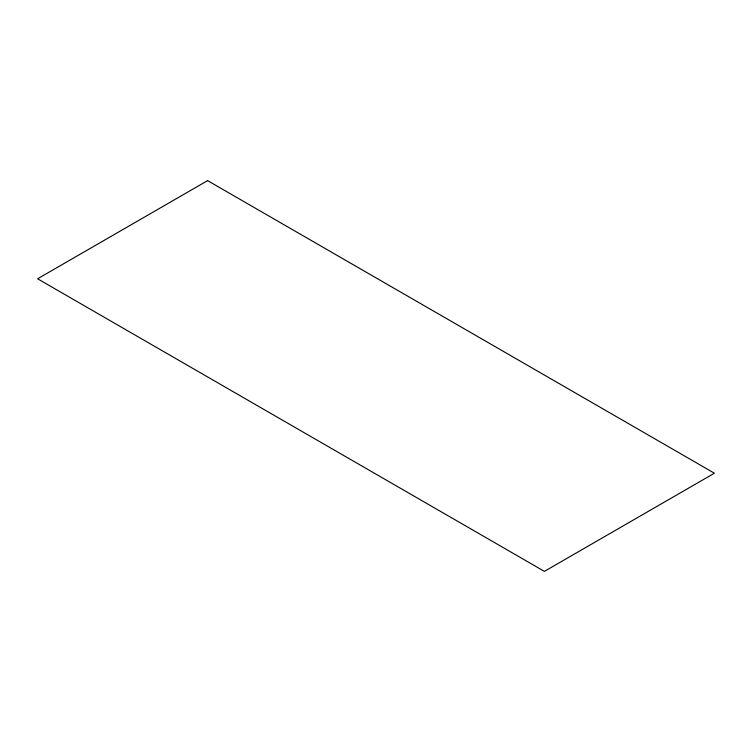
<?xml version="1.0" encoding="UTF-8"?>
<svg xmlns="http://www.w3.org/2000/svg" width="752" height="752" viewBox="0 0 752 752"><rect width="100%" height="100%" fill="white"/><g stroke="black" fill="none" stroke-linecap="round" stroke-linejoin="round"><path stroke-width="1.13" d="M207.608 180.63L37.6 278.785L544.392 571.37L714.4 473.215L207.608 180.63"/></g></svg>
